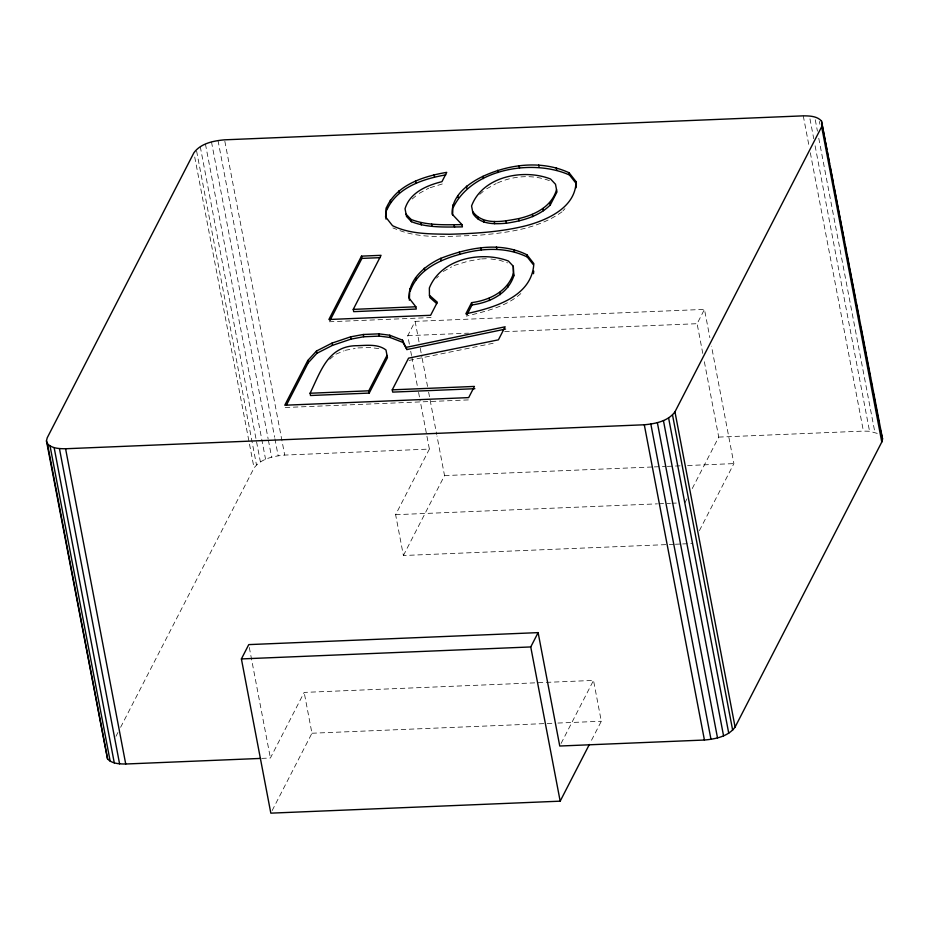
<?xml version="1.0" encoding="UTF-8"?>
<svg xmlns="http://www.w3.org/2000/svg" width="929" height="929" viewBox="0 0 929 929"><rect width="100%" height="100%" fill="white"/><g stroke="black" fill="none" stroke-linecap="round" stroke-linejoin="round"><path stroke-width="0.7" stroke-dasharray="4.64 3.48" d="M115.974 736.325L117.96 732.458M120.619 727.291L254.047 468.019C260.944 458.543 273.718 456.081 284.704 455.082L429.384 449.079L419.92 399.47M409.375 344.183L407.75 335.683L415.124 321.364L704.472 309.38L709.872 337.68M261.723 758.378L270.397 758.018L304.166 692.407L593.515 680.423L601.307 721.252L590.02 743.165M673.955 544.301L403.407 555.507L395.626 514.689L429.384 449.079M272.151 810.576L311.947 733.236L304.166 692.407M403.407 555.507L444.538 475.59L436.978 435.98M702.788 353.461L697.11 323.698L704.472 309.38M561.081 743.455L593.515 680.423M684.975 502.705L686.961 498.838M692.256 488.549L718.732 437.094L703.868 359.14M699.398 530.633L733.887 463.606L711.486 346.169M563.044 210.755L564.971 208.653M520.844 293.576C505.817 306.965 485.356 311.401 466.277 316.104M436.514 278.119L438.453 276.215M412.197 199.003L417.051 194.893M479.678 194.382L484.532 190.271M329.714 359.279L335.532 354.344L344.067 350.802M562.068 211.812C537.45 229.335 506.433 232.773 477.169 235.397C450.925 235.873 423.09 239.659 398.042 229.916M419.211 193.406L428.722 188.146M486.691 188.784L496.202 183.536M443.296 271.454L451.622 266.855M497.421 183.025C514.004 175.407 533.954 174.397 550.99 181.26M430.092 187.728L442.378 183.942M454.002 265.531L467.659 261.316L480.363 258.97M409.004 360.417L496.04 342.685M345.274 350.291L355.157 348.468M481.663 258.912L488.189 258.645M329.319 321.771L431.056 317.555M407.75 335.683L468.518 333.163M504.691 331.665L697.11 323.698M357.979 347.945L369.719 347.458L379.148 348.665M285.203 407.506L469.11 399.888M718.732 437.094L863.413 431.102L869.556 431.253L878.95 433.878M444.538 475.59L652.878 466.962M654.318 466.904L665.896 466.428M667.336 466.37L680.365 465.824M687.599 465.522L733.887 463.606M395.626 514.689L657.488 503.843M658.94 503.773L670.506 503.297M671.957 503.239L676.3 503.065M675.406 544.243L681.189 543.999M682.641 543.941L692.767 543.523M311.947 733.236L552.116 723.285M557.899 723.052L601.307 721.252M490.884 258.994L497.619 259.853M498.966 260.027L507.559 262.861M392.932 227.942L396.764 229.417M819.355 121.467L819.901 124.3M815.256 119.783L817.427 131.14M818.774 138.235L874.851 432.194M809.96 118.831L813.746 138.711M815.105 145.818L869.556 431.253M803.271 115.846L809.24 147.096M810.32 152.774L863.413 431.102M415.124 321.364L419.165 342.592M420.245 348.247L421.871 356.748M422.138 358.153L427.537 386.452M428.617 392.119L436.711 434.563M410.723 351.278L411.535 355.528M411.814 356.945L417.493 386.708M418.573 392.386L419.653 398.053M224.841 141.243L284.704 455.082M218.013 140.488L274.636 437.28M274.903 438.709L278.154 455.744M211.487 141.928L268.109 438.72M268.376 440.137L271.628 457.184M205.437 144.03L265.566 459.286M200.269 146.666L260.399 461.922M196.611 151.067L256.474 464.895M194.718 157.024L254.047 468.019M249.309 647.443L270.397 758.018"/><path stroke-width="1.39" d="M386.441 207.678L385.558 216.84L392.502 225.666C410.142 234.317 430.185 233.911 449.346 234.259C475.265 233.516 501.346 231.995 526.58 225.584C547.843 219.813 575.794 207.225 576.026 181.585L569.082 172.759C541.909 160.113 509.556 164.003 482.999 176.324C468.146 183.454 451.471 195.764 452.075 214.076L461.968 224.621L462.41 226.885C445.386 227.036 427.584 228.011 411.454 221.694L406.507 216.434L405.044 208.735C409.968 192.5 426.852 185.405 441.949 181.666L446.744 172.353C423.74 176.255 396.683 184.674 386.441 207.678L385.988 219.105M513.296 266.263L513.377 273.556C507.582 291.578 489.165 300.334 471.595 302.645L465.847 313.828C493.148 307.975 532.12 297.152 533.827 263.592L526.882 254.755C499.535 241.18 467.961 247.88 440.799 258.32C425.099 265.601 408.644 279.095 408.911 297.954L415.855 306.779L416.285 309.043L353.682 311.645L353.252 309.38L381.064 255.324L361.497 256.137L328.889 319.506L430.626 315.291L437.338 302.239L429.442 295.271L429.361 287.978C441.101 258.703 481.048 250.621 508.349 261.003L513.296 266.263L513.807 275.82C508.012 293.843 489.595 302.61 472.037 304.921L466.915 314.861M409.352 300.218L409.794 288.791M452.632 215.04L452.957 204.926M533.501 273.707L533.757 271.094M576.085 187.774L576.026 181.585M260.271 758.436L125.729 764.01C119.469 763.963 112.13 763.847 107.555 758.923L46.45 440.892L47.205 437.838L193.906 152.762C200.803 143.298 213.577 140.825 224.574 139.826L803.271 115.846C809.531 115.893 816.87 116.009 821.445 120.933L882.55 438.964L881.795 442.018L735.094 727.093C728.197 736.558 715.423 739.031 704.426 740.03L559.757 746.022L538.123 632.626L248.763 644.61L241.401 658.928L270.827 813.154L560.175 801.17L589.358 744.454M46.45 440.892L47.414 443.667C52.001 448.591 59.328 448.707 65.587 448.753L644.296 424.774C655.282 423.775 668.056 421.301 674.953 411.837L821.654 126.762L822.409 123.708M505.562 329.063L406.925 349.559L402.512 340.165L389.727 335.218L378.951 333.848L363.297 334.498L350.605 336.844L332.071 343.08L316.499 351.023L307.789 360.51L284.773 405.23L468.68 397.612L474.44 386.429L392.259 389.843L392.7 392.108L474.87 388.705M286.515 404.951L308.219 362.774L316.928 353.287L332.501 345.356L351.034 339.108L363.738 336.762L379.38 336.112L390.168 337.494L402.942 342.429L406.925 349.559M329.969 320.505L361.927 258.401L361.497 256.137M386.87 209.954C396.869 187.403 423.206 178.821 445.769 174.884M310.089 393.246C321.109 370.578 328.251 345.518 357.549 345.681C367.06 345.402 377.894 343.811 385.976 349.966L387.439 357.665L369.219 393.083L310.518 395.51L310.089 393.246L368.79 390.807L387.01 355.401M410.235 291.056C417.736 269.979 439.58 259.818 459.762 254.349C481.814 247.927 506.224 246.684 527.312 257.031L533.385 264.753M453.387 207.19C472.408 168.706 532.874 158.545 569.512 175.024L576.456 183.861M392.259 389.843L408.563 358.153L498.408 339.84L505.132 326.799L406.496 347.295M472.594 211.406C483.045 226.037 503.646 221.334 518.672 218.617C534.674 214.924 551.663 206.772 556.541 189.69M550.258 205.007L556.97 191.955L555.507 184.267L550.549 178.995C523.538 168.474 482.627 176.243 471.56 205.983L473.035 213.67C480.293 224.853 494.704 224.168 506.41 223.239C522.168 220.835 538.623 216.596 550.258 205.007L549.829 202.731M560.175 801.17L530.749 646.944L538.123 632.626M406.078 214.158L411.024 219.43C427.154 225.747 444.956 224.772 461.968 224.621M361.927 258.401L380.1 257.658M353.252 309.38L415.855 306.779M241.401 658.928L530.749 646.944M436.781 303.644L429.872 297.547L429.442 295.271M882.55 438.964L880.227 429.093M821.445 120.933L824.964 139.396M825.509 142.23L826.856 149.337M827.402 152.17L829.574 163.539M830.108 166.372L833.359 183.419M833.905 186.253L839.862 217.502M840.408 220.336L844.473 241.645M845.007 244.478L846.365 251.585M846.911 254.418L849.071 265.775M849.617 268.62L850.976 275.716M851.51 278.561L852.868 285.656M853.403 288.501L855.574 299.858M856.12 302.703L859.371 319.739M860.718 326.845L863.97 343.881M864.516 346.726L865.874 353.821M866.409 356.666L870.473 377.964M871.019 380.809L872.366 387.904M872.912 390.749L875.083 402.106M875.617 404.951L878.869 421.987M821.654 126.762L881.795 442.018M674.953 411.837L735.094 727.093M672.526 414.961L732.667 730.217M668.601 417.934L728.731 733.19M663.434 420.57L723.563 735.826M657.372 422.672L717.513 737.928M650.846 424.112L710.987 739.368M644.296 424.774L704.426 740.03M569.082 172.759L569.512 175.024M556.308 167.812L556.738 170.077M538.657 164.897L539.099 167.162M543.035 208.491L543.465 210.755M532.329 214.402L532.758 216.678M519.102 165.71L519.532 167.975M526.882 254.755L527.312 257.031M518.672 218.617L519.102 220.881M514.109 249.82L514.538 252.084M497.607 170.239L498.049 172.515M505.98 220.974L506.41 223.239M513.377 273.556L513.807 275.82M507.617 284.738L508.058 287.003M494.24 221.45L494.669 223.726M482.999 176.324L483.428 178.589M496.458 246.893L496.887 249.169M499.872 292.356L500.301 294.621M483.452 220.08L483.893 222.345M477.552 216.678L477.982 218.942M480.804 247.544L481.245 249.82M489.165 298.267L489.606 300.543M466.463 186.125L466.892 188.39M457.753 195.601L458.183 197.877M471.595 302.645L472.037 304.921M454.142 224.934L454.583 227.21M459.321 252.084L459.762 254.349M434.04 174.698L434.482 176.974M440.799 258.32L441.229 260.596M431.625 224.052L432.055 226.316M415.518 180.946L415.948 183.21M420.849 222.67L421.278 224.934M424.263 268.133L424.692 270.397M411.024 219.43L411.454 221.694M398.982 190.747L399.412 193.011M415.553 277.608L415.983 279.873M390.273 200.223L390.703 202.499M402.512 340.165L402.942 342.429M389.727 335.218L390.168 337.494M378.951 333.848L379.38 336.112M363.297 334.498L363.738 336.762M368.79 390.807L369.219 393.083M350.605 336.844L351.034 339.108M332.071 343.08L332.501 345.356M316.499 351.023L316.928 353.287M307.789 360.51L308.219 362.774M65.587 448.753L125.729 764.01M59.444 448.602L119.586 763.859M54.149 447.662L114.29 762.918M50.05 445.978L110.179 761.234M47.414 443.667L107.555 758.923"/></g></svg>
